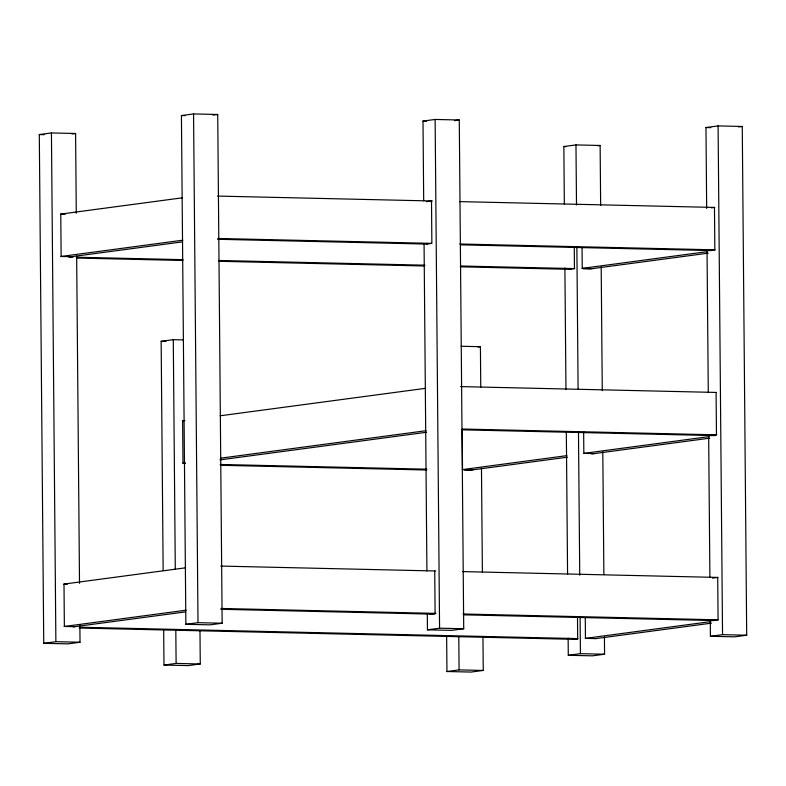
<?xml version="1.0" encoding="UTF-8"?>
<svg xmlns="http://www.w3.org/2000/svg" width="786" height="786" viewBox="0 0 786 786"><rect width="100%" height="100%" fill="white"/><g stroke="black" fill="none" stroke-linecap="round" stroke-linejoin="round"><path stroke-width="1.18" d="M79.877 625.076L80.025 642.241L67.901 643.862L43.741 643.312L39.3 134.563L51.434 132.942L75.594 133.492L76.281 213.173M181.428 115.552L193.562 113.931L217.722 114.481L222.153 623.229L210.029 624.85L185.869 624.3L181.428 115.552L185.054 115.64M71.948 133.974L75.594 133.492M212.868 115.129L217.722 114.481M423.693 200.754L422.996 121.073L435.13 119.452L459.279 120.003L463.72 628.751L451.586 630.372L427.437 629.822L427.299 613.886M454.426 120.651L459.279 120.003M564.348 204.164L563.847 146.54L575.971 144.919L600.131 145.479L600.651 205.539M706.673 208.447L705.975 127.538L718.099 125.917L742.259 126.467L746.7 635.216L734.566 636.837L710.406 636.287L710.269 620.351M60.581 214.097L182.499 197.797M597.704 145.803L600.131 145.479M738.624 126.959L742.259 126.467M426.297 201.668L431.504 200.97L431.868 243.365L426.67 244.063M60.954 256.491L182.873 240.192M182.352 241.882L68.893 257.051L73.029 257.15M711.359 207.848L714.474 207.435L714.847 249.83L709.65 250.528M569.251 269.293L574.448 268.606L574.261 246.794M582.043 268.399L707.577 251.608M708.274 253.141L589.981 268.959L583.074 268.802M163.154 570.626L161.15 341.301L173.284 339.68L182.951 339.896M477.986 347.019L480.413 346.695L480.767 387.164M182.45 420.834L184.877 420.51M220.139 415.794L425.599 388.323M182.824 463.229L185.25 462.905M220.512 458.189L425.973 430.718M219.923 459.889L426.601 432.251M711.261 435.523L716.459 434.825L716.095 392.43M462.345 469.615L566.903 455.634M583.919 453.365L709.139 436.613M567.531 457.177L470.264 470.175L464.516 470.048M591.77 453.935L709.768 438.156M63.813 584.096L185.732 567.797M64.177 626.491L186.095 610.191M73.324 626.884L185.584 611.881M43.741 643.312L55.875 641.681L80.025 642.241M185.869 624.3L198.003 622.679L222.153 623.229M429.903 614.053L435.1 613.365L434.727 570.97M712.509 578.123L717.706 577.435L718.08 619.83L712.873 620.518M163.665 629.488L163.979 665.054L176.113 663.423L200.263 663.983L199.978 630.873M427.437 629.822L439.57 628.201L463.72 628.751M200.263 663.983L188.129 665.604L163.979 665.054M572.483 639.293L577.681 638.596L577.504 618.012M585.275 638.399L710.809 621.608M595.621 638.635L711.507 623.141M446.645 635.953L446.949 671.519L459.083 669.888L483.243 670.448L482.958 637.338M568.131 638.124L568.278 655.288L580.412 653.667L604.572 654.217L604.424 637.063M710.406 636.287L722.54 634.666L746.7 635.216M483.243 670.448L471.109 672.069L446.949 671.519M604.572 654.217L592.438 655.838L568.278 655.288M422.996 121.073L426.621 121.162M705.975 127.538L710.799 127.646M39.3 134.563L44.134 134.671M563.847 146.54L566.254 146.599M217.506 196.078L432.359 200.99M459.378 201.609L714.739 207.435M65.366 214.175L60.768 214.077L61.141 256.472L71.487 256.708M217.879 238.472L431.504 243.355M459.741 244.004L715.113 249.84M217.594 239.278L427.535 244.082M460.684 244.839L711.713 250.567M592.585 268.606L582.23 268.37L582.053 247.777M76.252 257.219L183.069 259.665M218.675 260.471L424.931 265.187M460.537 266.002L574.713 268.606M77.195 258.054L182.784 260.471M218.38 261.286L424.646 265.992M460.252 266.808L570.744 269.333M461.087 346.253L480.413 346.695M161.15 341.301L165.984 341.409M460.655 386.594L716.37 392.44M462.256 429.018L716.744 434.835M461.942 429.824L715.211 435.611M594.196 453.61L583.841 453.375L583.654 431.573M185.29 463.259L182.991 463.209L182.617 420.815M472.867 469.832L462.512 469.596L462.168 429.628M220.109 464.467L426.877 469.193M221.023 465.302L426.572 469.999M220.738 566.077L435.591 570.99M462.6 571.599L717.972 577.435M67.449 584.145L64 584.067L64.364 626.462L74.719 626.697M221.112 608.472L435.965 613.385M462.974 613.994L718.345 619.83M220.817 609.278L434.727 614.171M463.907 614.839L714.366 620.557M595.808 638.605L585.452 638.37L585.275 617.776M79.484 627.218L577.946 638.605M79.199 628.024L577.661 639.411M718.099 125.917L722.54 634.666M707.036 250.125L708.284 392.332M708.658 435.238L709.896 577.445M601.192 266.837L602.273 390.652M602.803 451.95L603.874 574.537M575.971 144.919L576.502 204.989M576.865 246.676L578.103 388.874M578.476 431.779L579.734 575.214M580.097 616.892L580.412 653.667M564.898 267.908L565.959 389.276M566.333 432.182L567.58 574.379M481.474 468.102L482.388 572.336M458.798 636.778L459.083 669.888M435.13 119.452L439.57 628.201M424.067 243.66L426.916 570.98M193.562 113.931L198.003 622.679M173.284 339.68L175.288 569.005M175.818 630.313L176.113 663.423M76.655 256.079L79.514 583.389M51.434 132.942L55.875 641.681"/></g></svg>
